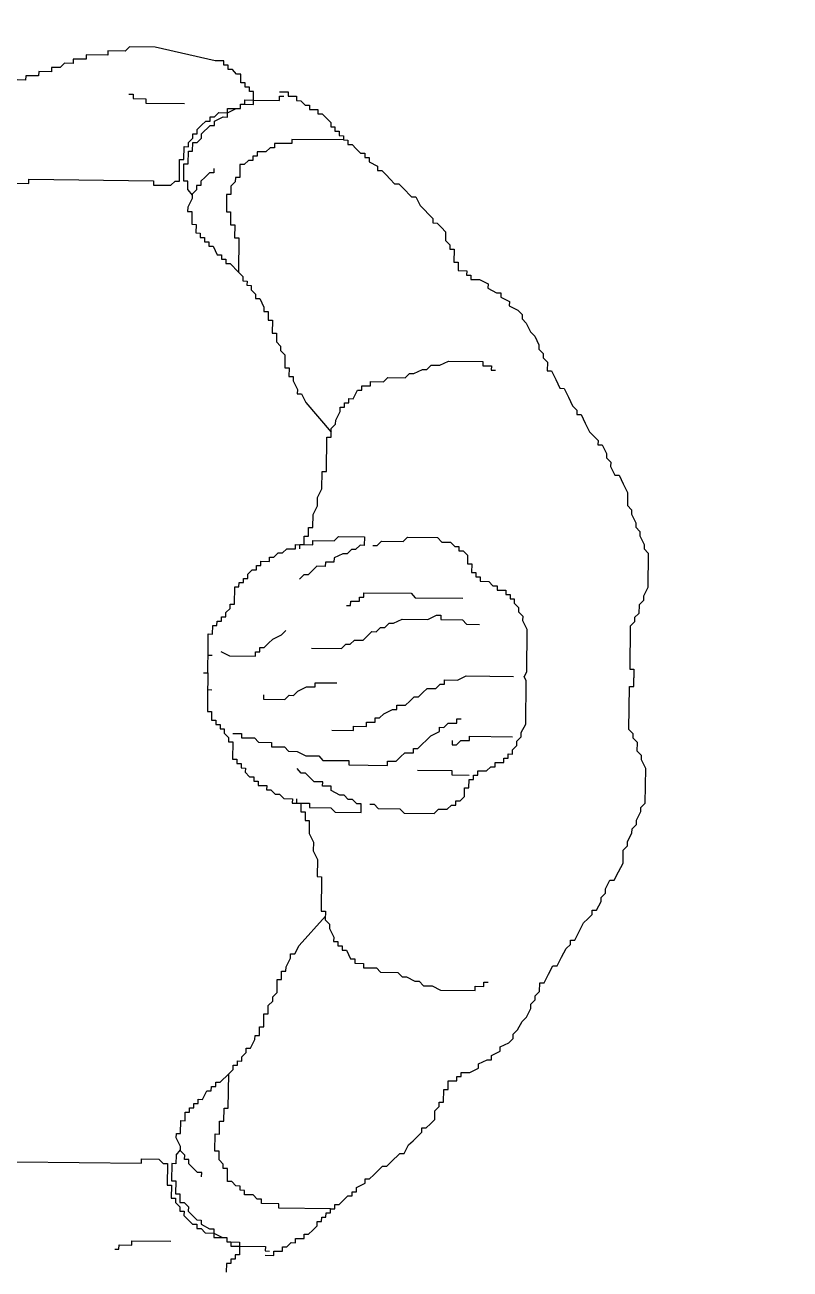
# Model space of a CAD drawing. Header units: millimetres. Extents: x 58411 to 366943, y -302717 to -95300.
# Drawn here: x 215806 to 216297, y -221972 to -221174 of the extents above; entities that cross this region are included whole.
import ezdxf

# ---------------------------------------------------------------- set-up
doc = ezdxf.new("R2010")
doc.units = ezdxf.units.MM
doc.header["$LTSCALE"] = 1000
doc.linetypes.add('HIDDEN', pattern=[0.375, 0.25, -0.125])
for name, color, linetype in [('A-Desagues y Pendientes', 240, 'Continuous'), ('A-EQ', 200, 'Continuous'), ('A-Mur-Nuevo', 5, 'Continuous')]:
    doc.layers.add(name, color=color, linetype=linetype)

# ---------------------------------------------------------------- blocks, each defined once
blk = doc.blocks.new('Operario')
at = {"color": 7}
for p, q in [((-351.65, 399.8), (-351.68, 397.03)), ((-337.83, 399.63), (-351.65, 399.8)), ((-337.8, 402.39), (-337.83, 399.63)), ((-326.74, 402.26), (-337.8, 402.39)), ((-323.95, 404.99), (-326.74, 402.26)), ((-307.37, 404.79), (-323.95, 404.99)), ((-268.78, 396.02), (-307.37, 404.79)), ((-373.86, 391.77), (-373.89, 389)), ((-368.33, 391.7), (-373.86, 391.77)), ((-365.53, 394.43), (-368.33, 391.7)), ((-360.01, 394.37), (-365.53, 394.43)), ((-359.97, 397.13), (-360.01, 394.37)), ((-351.68, 397.03), (-359.97, 397.13)), ((-263.25, 395.95), (-268.78, 396.02)), ((-263.29, 393.18), (-263.25, 395.95)), ((-260.52, 393.15), (-263.29, 393.18)), ((-260.56, 390.38), (-260.52, 393.15)), ((-390.54, 383.68), (-396.07, 383.74)), ((-390.51, 386.44), (-390.54, 383.68)), ((-382.21, 386.34), (-390.51, 386.44)), ((-382.18, 389.11), (-382.21, 386.34)), ((-373.89, 389), (-382.18, 389.11)), ((-257.79, 390.35), (-260.56, 390.38)), ((-255.06, 387.55), (-257.79, 390.35)), ((-252.3, 387.52), (-255.06, 387.55)), ((-252.37, 381.99), (-252.3, 387.52)), ((-249.6, 381.95), (-252.37, 381.99)), ((-249.64, 379.19), (-249.6, 381.95)), ((-246.87, 379.15), (-249.64, 379.19)), ((-246.91, 376.39), (-246.87, 379.15)), ((-244.14, 376.36), (-246.91, 376.39)), ((-244.21, 370.82), (-244.14, 376.36)), ((-227.56, 376.15), (-222.04, 376.09)), ((-222.04, 376.09), (-222.07, 373.32)), ((-324.32, 374.57), (-321.55, 374.54)), ((-321.55, 374.54), (-321.59, 371.77)), ((-321.59, 371.77), (-313.3, 371.67)), ((-313.3, 371.67), (-313.33, 368.9)), ((-313.33, 368.9), (-288.46, 368.6)), ((-252.57, 365.4), (-252.54, 368.16)), ((-252.57, 365.4), (-252.54, 368.16)), ((-252.54, 368.16), (-244.25, 368.06)), ((-252.54, 368.16), (-249.77, 368.13)), ((-249.77, 368.13), (-249.74, 370.89)), ((-249.74, 370.89), (-244.21, 370.82)), ((-244.25, 368.06), (-244.21, 370.82)), ((-244.21, 370.82), (-227.63, 370.62)), ((-227.63, 370.62), (-227.6, 373.39)), ((-227.6, 373.39), (-224.83, 373.35)), ((-222.07, 373.32), (-216.54, 373.25)), ((-216.54, 373.25), (-216.58, 370.49)), ((-216.58, 370.49), (-213.81, 370.45)), ((-213.81, 370.45), (-211.09, 367.65)), ((-211.09, 367.65), (-208.32, 367.62)), ((-208.32, 367.62), (-208.36, 364.85)), ((-272.02, 357.34), (-271.98, 360.1)), ((-271.98, 360.1), (-269.22, 360.07)), ((-269.25, 357.3), (-263.69, 360)), ((-269.22, 360.07), (-266.42, 362.8)), ((-266.42, 362.8), (-260.89, 362.73)), ((-263.69, 360), (-260.93, 359.97)), ((-260.93, 359.97), (-260.89, 362.73)), ((-260.89, 362.73), (-260.86, 365.5)), ((-260.89, 362.73), (-255.33, 365.43)), ((-260.86, 365.5), (-252.57, 365.4)), ((-255.33, 365.43), (-252.57, 365.4)), ((-208.36, 364.85), (-202.83, 364.79)), ((-202.83, 364.79), (-202.86, 362.02)), ((-202.86, 362.02), (-200.1, 361.99)), ((-200.1, 361.99), (-197.37, 359.19)), ((-280.41, 349.14), (-280.37, 351.91)), ((-280.37, 351.91), (-277.58, 354.64)), ((-277.64, 349.11), (-272.05, 354.57)), ((-277.58, 354.64), (-274.78, 357.37)), ((-274.78, 357.37), (-272.02, 357.34)), ((-272.05, 354.57), (-269.29, 354.54)), ((-269.29, 354.54), (-269.25, 357.3)), ((-197.37, 359.19), (-194.64, 356.39)), ((-194.64, 356.39), (-194.67, 353.62)), ((-194.67, 353.62), (-191.91, 353.59)), ((-191.91, 353.59), (-191.94, 350.83)), ((-286.04, 340.91), (-286, 343.68)), ((-286, 343.68), (-283.2, 346.41)), ((-283.31, 338.11), (-283.24, 343.64)), ((-283.24, 343.64), (-280.48, 343.61)), ((-283.2, 346.41), (-283.17, 349.18)), ((-283.17, 349.18), (-280.41, 349.14)), ((-280.48, 343.61), (-277.68, 346.34)), ((-277.68, 346.34), (-277.64, 349.11)), ((-219.65, 345.63), (-219.68, 342.87)), ((-186.48, 345.23), (-219.65, 345.63)), ((-191.94, 350.83), (-189.18, 350.79)), ((-189.18, 350.79), (-189.21, 348.03)), ((-189.21, 348.03), (-186.45, 347.99)), ((-186.45, 347.99), (-186.48, 345.23)), ((-186.48, 345.23), (-183.72, 345.19)), ((-183.72, 345.19), (-183.76, 342.43)), ((-288.9, 332.65), (-288.8, 340.95)), ((-288.8, 340.95), (-286.04, 340.91)), ((-286.17, 329.85), (-286.07, 338.15)), ((-286.07, 338.15), (-283.31, 338.11)), ((-241.85, 337.61), (-241.89, 334.84)), ((-236.33, 337.54), (-241.85, 337.61)), ((-233.53, 340.27), (-236.33, 337.54)), ((-230.77, 340.24), (-233.53, 340.27)), ((-230.73, 343), (-230.77, 340.24)), ((-219.68, 342.87), (-230.73, 343)), ((-183.76, 342.43), (-180.99, 342.39)), ((-180.99, 342.39), (-178.26, 339.6)), ((-178.26, 339.6), (-175.53, 336.8)), ((-175.53, 336.8), (-172.77, 336.76)), ((-172.77, 336.76), (-172.8, 334)), ((-291.83, 318.86), (-291.66, 332.68)), ((-291.66, 332.68), (-288.9, 332.65)), ((-289.07, 318.82), (-288.93, 329.89)), ((-288.93, 329.89), (-286.17, 329.85)), ((-253.01, 329.45), (-253.11, 321.15)), ((-250.25, 329.41), (-253.01, 329.45)), ((-247.45, 332.14), (-250.25, 329.41)), ((-244.69, 332.11), (-247.45, 332.14)), ((-244.65, 334.88), (-244.69, 332.11)), ((-241.89, 334.84), (-244.65, 334.88)), ((-172.8, 334), (-170.04, 333.96)), ((-170.04, 333.96), (-170.07, 331.2)), ((-170.07, 331.2), (-164.58, 328.37)), ((-164.58, 328.37), (-164.61, 325.6)), ((-388.59, 317.28), (-388.55, 320.04)), ((-388.55, 320.04), (-308.41, 319.06)), ((-275.22, 321.42), (-278.02, 318.69)), ((-272.42, 324.15), (-275.22, 321.42)), ((-269.66, 324.12), (-272.42, 324.15)), ((-269.62, 326.88), (-269.66, 324.12)), ((-255.87, 321.18), (-255.91, 318.42)), ((-253.11, 321.15), (-255.87, 321.18)), ((-164.61, 325.6), (-161.85, 325.57)), ((-161.85, 325.57), (-159.12, 322.77)), ((-159.12, 322.77), (-156.39, 319.97)), ((-156.39, 319.97), (-153.66, 317.17)), ((-410.69, 317.55), (-388.59, 317.28)), ((-308.41, 319.06), (-308.45, 316.3)), ((-308.45, 316.3), (-297.39, 316.16)), ((-297.39, 316.16), (-294.6, 318.89)), ((-294.6, 318.89), (-291.83, 318.86)), ((-286.31, 318.79), (-289.07, 318.82)), ((-286.37, 313.26), (-286.31, 318.79)), ((-286.37, 313.26), (-283.65, 309.74)), ((-280.85, 313.19), (-283.64, 310.46)), ((-280.81, 315.96), (-280.85, 313.19)), ((-278.05, 315.92), (-280.81, 315.96)), ((-278.02, 318.69), (-278.05, 315.92)), ((-258.71, 315.69), (-258.77, 310.16)), ((-255.91, 318.42), (-258.71, 315.69)), ((-153.66, 317.17), (-150.9, 317.14)), ((-150.9, 317.14), (-148.17, 314.34)), ((-148.17, 314.34), (-142.71, 308.74)), ((-283.68, 307.7), (-286.51, 302.2)), ((-283.64, 310.46), (-283.68, 307.7)), ((-261.54, 310.19), (-261.67, 299.13)), ((-258.77, 310.16), (-261.54, 310.19)), ((-142.71, 308.74), (-139.95, 308.7)), ((-139.95, 308.7), (-137.25, 303.14)), ((-286.51, 302.2), (-286.54, 299.43)), ((-286.54, 299.43), (-283.78, 299.4)), ((-283.78, 299.4), (-283.88, 291.1)), ((-261.67, 299.13), (-258.91, 299.1)), ((-258.91, 299.1), (-259.01, 290.8)), ((-137.25, 303.14), (-134.52, 300.34)), ((-134.52, 300.34), (-131.79, 297.54)), ((-131.79, 297.54), (-129.06, 294.74)), ((-283.88, 291.1), (-281.12, 291.07)), ((-281.12, 291.07), (-281.19, 285.54)), ((-259.01, 290.8), (-256.25, 290.77)), ((-256.25, 290.77), (-256.35, 282.47)), ((-129.06, 294.74), (-129.09, 291.98)), ((-129.09, 291.98), (-126.33, 291.94)), ((-126.33, 291.94), (-123.6, 289.14)), ((-123.6, 289.14), (-120.87, 286.35)), ((-281.19, 285.54), (-278.42, 285.51)), ((-278.42, 285.51), (-278.46, 282.74)), ((-278.46, 282.74), (-275.69, 282.71)), ((-275.69, 282.71), (-275.73, 279.94)), ((-275.73, 279.94), (-272.96, 279.91)), ((-272.96, 279.91), (-273, 277.14)), ((-256.35, 282.47), (-253.58, 282.44)), ((-253.58, 282.44), (-253.85, 260.31)), ((-120.87, 286.35), (-120.94, 280.82)), ((-120.94, 280.82), (-118.21, 278.02)), ((-273, 277.14), (-270.23, 277.11)), ((-270.23, 277.11), (-267.54, 271.54)), ((-267.54, 271.54), (-264.77, 271.51)), ((-264.77, 271.51), (-264.81, 268.75)), ((-118.21, 278.02), (-118.24, 275.25)), ((-118.24, 275.25), (-115.48, 275.22)), ((-115.48, 275.22), (-115.58, 266.92)), ((-264.81, 268.75), (-262.04, 268.71)), ((-262.04, 268.71), (-262.08, 265.95)), ((-262.08, 265.95), (-259.31, 265.91)), ((-259.31, 265.91), (-253.85, 260.31)), ((-115.58, 266.92), (-112.82, 266.89)), ((-112.82, 266.89), (-112.89, 261.36)), ((-253.85, 260.31), (-251.13, 257.52)), ((-251.13, 257.52), (-251.16, 254.75)), ((-251.13, 257.52), (-251.16, 254.75)), ((-112.89, 261.36), (-107.36, 261.29)), ((-107.36, 261.29), (-107.39, 258.52)), ((-107.39, 258.52), (-104.63, 258.49)), ((-104.63, 258.49), (-104.66, 255.72)), ((-104.66, 255.72), (-99.14, 255.66)), ((-99.14, 255.66), (-93.64, 252.82)), ((-251.16, 254.75), (-248.4, 254.72)), ((-248.4, 254.72), (-248.43, 251.95)), ((-248.43, 251.95), (-245.67, 251.92)), ((-245.67, 251.92), (-245.7, 249.15)), ((-245.7, 249.15), (-242.97, 246.35)), ((-93.64, 252.82), (-93.68, 250.06)), ((-93.68, 250.06), (-88.18, 247.23)), ((-242.97, 246.35), (-243, 243.59)), ((-243, 243.59), (-240.24, 243.55)), ((-240.24, 243.55), (-237.54, 237.99)), ((-88.18, 247.23), (-85.42, 247.19)), ((-85.42, 247.19), (-85.45, 244.43)), ((-85.45, 244.43), (-79.96, 241.59)), ((-79.96, 241.59), (-80, 238.83)), ((-237.54, 237.99), (-237.58, 235.22)), ((-237.58, 235.22), (-234.82, 235.19)), ((-234.82, 235.19), (-234.88, 229.66)), ((-80, 238.83), (-74.5, 236)), ((-74.5, 236), (-71.77, 233.2)), ((-71.77, 233.2), (-71.81, 230.43)), ((-234.88, 229.66), (-232.12, 229.63)), ((-232.12, 229.63), (-232.22, 221.33)), ((-71.81, 230.43), (-69.08, 227.63)), ((-69.08, 227.63), (-66.38, 222.07)), ((-232.22, 221.33), (-229.46, 221.3)), ((-229.46, 221.3), (-229.53, 215.77)), ((-229.53, 215.77), (-226.8, 212.97)), ((-66.38, 222.07), (-63.65, 219.27)), ((-63.65, 219.27), (-60.96, 213.7)), ((-226.8, 212.97), (-226.83, 210.2)), ((-226.83, 210.2), (-224.1, 207.4)), ((-60.96, 213.7), (-60.99, 210.94)), ((-60.99, 210.94), (-58.26, 208.14)), ((-58.26, 208.14), (-58.29, 205.38)), ((-224.1, 207.4), (-224.2, 199.11)), ((-133.01, 197.99), (-130.21, 200.72)), ((-130.21, 200.72), (-124.68, 200.66)), ((-124.68, 200.66), (-119.12, 203.35)), ((-119.12, 203.35), (-97.02, 203.08)), ((-97.02, 203.08), (-97.05, 200.32)), ((-97.05, 200.32), (-91.52, 200.25)), ((-91.52, 200.25), (-91.56, 197.48)), ((-58.29, 205.38), (-55.56, 202.58)), ((-55.56, 202.58), (-55.63, 197.05)), ((-224.2, 199.11), (-221.44, 199.07)), ((-221.44, 199.07), (-221.51, 193.54)), ((-221.51, 193.54), (-218.74, 193.51)), ((-218.74, 193.51), (-218.78, 190.74)), ((-160.74, 190.03), (-157.95, 192.76)), ((-157.95, 192.76), (-146.89, 192.63)), ((-146.89, 192.63), (-144.1, 195.36)), ((-144.1, 195.36), (-141.33, 195.33)), ((-141.33, 195.33), (-135.77, 198.03)), ((-135.77, 198.03), (-133.01, 197.99)), ((-91.56, 197.48), (-88.79, 197.45)), ((-55.63, 197.05), (-52.87, 197.01)), ((-52.87, 197.01), (-50.17, 191.45)), ((-218.78, 190.74), (-216.08, 185.18)), ((-216.08, 185.18), (-216.11, 182.41)), ((-180.22, 179.21), (-177.39, 184.71)), ((-177.39, 184.71), (-174.63, 184.67)), ((-174.63, 184.67), (-174.59, 187.44)), ((-174.59, 187.44), (-169.07, 187.37)), ((-169.07, 187.37), (-169.03, 190.13)), ((-169.03, 190.13), (-160.74, 190.03)), ((-50.17, 191.45), (-47.48, 185.88)), ((-47.48, 185.88), (-44.71, 185.85)), ((-44.71, 185.85), (-42.02, 180.28)), ((-216.11, 182.41), (-213.35, 182.38)), ((-213.35, 182.38), (-210.65, 176.81)), ((-210.65, 176.81), (-194.31, 157.65)), ((-185.82, 173.75), (-185.78, 176.51)), ((-185.78, 176.51), (-183.02, 176.48)), ((-183.02, 176.48), (-182.99, 179.24)), ((-182.99, 179.24), (-180.22, 179.21)), ((-42.02, 180.28), (-39.32, 174.72)), ((-191.45, 165.52), (-188.61, 171.01)), ((-188.61, 171.01), (-188.58, 173.78)), ((-188.58, 173.78), (-185.82, 173.75)), ((-39.32, 174.72), (-36.59, 171.92)), ((-36.59, 171.92), (-36.63, 169.16)), ((-36.63, 169.16), (-33.86, 169.12)), ((-33.86, 169.12), (-31.17, 163.56)), ((-194.34, 154.49), (-194.28, 160.02)), ((-194.28, 160.02), (-191.48, 162.75)), ((-191.48, 162.75), (-191.45, 165.52)), ((-31.17, 163.56), (-28.47, 157.99)), ((-197.38, 132.4), (-197.11, 154.52)), ((-197.11, 154.52), (-194.34, 154.49)), ((-28.47, 157.99), (-25.74, 155.19)), ((-25.74, 155.19), (-23.01, 152.4)), ((-23.01, 152.4), (-23.05, 149.63)), ((-23.05, 149.63), (-20.28, 149.6)), ((-20.28, 149.6), (-17.59, 144.03)), ((-17.59, 144.03), (-17.62, 141.27)), ((-17.62, 141.27), (-14.89, 138.47)), ((-14.89, 138.47), (-14.92, 135.7)), ((-200.28, 121.37), (-200.14, 132.44)), ((-200.14, 132.44), (-197.38, 132.4)), ((-14.92, 135.7), (-12.23, 130.14)), ((-12.23, 130.14), (-9.46, 130.1)), ((-9.46, 130.1), (-6.77, 124.54)), ((-203.11, 115.88), (-200.28, 121.37)), ((-6.77, 124.54), (-4.07, 118.98)), ((-203.18, 110.35), (-203.11, 115.88)), ((-4.07, 118.98), (-4.17, 110.68)), ((-206.11, 96.55), (-206.01, 104.85)), ((-206.01, 104.85), (-203.18, 110.35)), ((-4.17, 110.68), (-1.44, 107.88)), ((-1.44, 107.88), (-1.48, 105.11)), ((-1.48, 105.11), (1.22, 99.55)), ((-208.94, 91.06), (-208.87, 96.59)), ((-208.87, 96.59), (-206.11, 96.55)), ((1.22, 99.55), (1.18, 96.79)), ((1.18, 96.79), (3.91, 93.99)), ((-211.77, 85.56), (-211.7, 91.09)), ((-211.7, 91.09), (-208.94, 91.06)), ((-206.24, 85.49), (-206.21, 88.26)), ((-206.21, 88.26), (-192.39, 88.09)), ((-192.39, 88.09), (-189.59, 90.82)), ((-189.59, 90.82), (-173.01, 90.62)), ((-173.01, 90.62), (-173.08, 85.09)), ((-148.18, 87.55), (-145.38, 90.28)), ((-145.38, 90.28), (-126.04, 90.04)), ((-126.04, 90.04), (-123.31, 87.24)), ((3.91, 93.99), (3.88, 91.22)), ((3.88, 91.22), (6.57, 85.66)), ((-231.22, 77.5), (-228.42, 80.23)), ((-228.42, 80.23), (-225.65, 80.2)), ((-225.65, 80.2), (-222.86, 82.93)), ((-222.86, 82.93), (-217.33, 82.86)), ((-217.33, 82.86), (-217.3, 85.63)), ((-217.3, 85.63), (-206.24, 85.49)), ((-214.57, 82.83), (-214.53, 85.59)), ((-214.53, 85.59), (-211.77, 85.56)), ((-181.41, 82.42), (-184.2, 79.69)), ((-178.64, 82.39), (-181.41, 82.42)), ((-175.85, 85.12), (-178.64, 82.39)), ((-173.08, 85.09), (-175.85, 85.12)), ((-167.56, 85.02), (-164.79, 84.99)), ((-164.79, 84.99), (-161.99, 87.72)), ((-161.99, 87.72), (-148.18, 87.55)), ((-123.31, 87.24), (-117.78, 87.18)), ((-117.78, 87.18), (-115.05, 84.38)), ((-115.05, 84.38), (-112.29, 84.34)), ((-112.29, 84.34), (-112.32, 81.58)), ((-112.32, 81.58), (-109.56, 81.54)), ((-109.56, 81.54), (-106.83, 78.75)), ((6.57, 85.66), (6.54, 82.89)), ((6.54, 82.89), (9.27, 80.09)), ((9.27, 80.09), (9, 57.97)), ((-242.37, 69.34), (-242.34, 72.11)), ((-242.34, 72.11), (-239.57, 72.07)), ((-239.57, 72.07), (-239.54, 74.84)), ((-239.54, 74.84), (-234.01, 74.77)), ((-234.01, 74.77), (-233.98, 77.53)), ((-233.98, 77.53), (-231.22, 77.5)), ((-198.09, 74.33), (-198.12, 71.56)), ((-192.56, 74.26), (-198.09, 74.33)), ((-192.53, 77.03), (-192.56, 74.26)), ((-186.97, 79.73), (-192.53, 77.03)), ((-184.2, 79.69), (-186.97, 79.73)), ((-106.83, 78.75), (-106.89, 73.22)), ((-106.89, 73.22), (-104.13, 73.18)), ((-104.13, 73.18), (-104.2, 67.65)), ((-250.76, 61.15), (-250.73, 63.91)), ((-250.73, 63.91), (-247.96, 63.88)), ((-247.96, 63.88), (-247.93, 66.64)), ((-247.93, 66.64), (-245.13, 69.37)), ((-245.13, 69.37), (-242.37, 69.34)), ((-212.01, 66.2), (-214.8, 63.47)), ((-209.24, 66.17), (-212.01, 66.2)), ((-206.45, 68.9), (-209.24, 66.17)), ((-203.65, 71.63), (-206.45, 68.9)), ((-198.12, 71.56), (-203.65, 71.63)), ((-104.2, 67.65), (-101.44, 67.62)), ((-101.44, 67.62), (-101.47, 64.85)), ((-101.47, 64.85), (-98.71, 64.82)), ((-98.71, 64.82), (-98.74, 62.05)), ((-256.46, 47.39), (-256.32, 58.45)), ((-256.32, 58.45), (-253.56, 58.41)), ((-253.56, 58.41), (-253.53, 61.18)), ((-253.53, 61.18), (-250.76, 61.15)), ((-98.74, 62.05), (-93.21, 61.99)), ((-93.21, 61.99), (-90.48, 59.19)), ((-90.48, 59.19), (-87.72, 59.15)), ((-87.72, 59.15), (-87.75, 56.39)), ((-87.75, 56.39), (-82.23, 56.32)), ((-82.23, 56.32), (-82.26, 53.55)), ((9, 57.97), (6.17, 52.47)), ((-181.85, 46.47), (-181.81, 49.24)), ((-181.81, 49.24), (-176.28, 49.17)), ((-176.28, 49.17), (-176.25, 51.94)), ((-176.25, 51.94), (-173.49, 51.9)), ((-173.49, 51.9), (-173.45, 54.67)), ((-173.45, 54.67), (-143.06, 54.3)), ((-143.06, 54.3), (-140.33, 51.5)), ((-140.33, 51.5), (-109.93, 51.13)), ((-82.26, 53.55), (-79.5, 53.52)), ((-79.5, 53.52), (-79.53, 50.76)), ((-79.53, 50.76), (-76.77, 50.72)), ((-76.77, 50.72), (-76.8, 47.96)), ((-76.8, 47.96), (-74.07, 45.16)), ((6.14, 49.71), (3.34, 46.98)), ((6.17, 52.47), (6.14, 49.71)), ((-262.09, 39.16), (-262.05, 41.92)), ((-262.05, 41.92), (-259.26, 44.66)), ((-259.26, 44.66), (-259.22, 47.42)), ((-259.22, 47.42), (-256.46, 47.39)), ((-184.61, 46.51), (-181.85, 46.47)), ((-132.21, 37.57), (-126.64, 40.27)), ((-126.64, 40.27), (-123.88, 40.23)), ((-123.88, 40.23), (-123.91, 37.47)), ((-74.07, 45.16), (-74.11, 42.39)), ((-74.11, 42.39), (-71.38, 39.59)), ((3.27, 41.45), (0.47, 38.71)), ((3.34, 46.98), (3.27, 41.45)), ((-270.51, 28.2), (-270.44, 33.73)), ((-270.44, 33.73), (-267.68, 33.7)), ((-267.68, 33.7), (-267.65, 36.46)), ((-267.65, 36.46), (-264.88, 36.43)), ((-264.88, 36.43), (-264.85, 39.19)), ((-264.85, 39.19), (-262.09, 39.16)), ((-165.47, 29.68), (-162.67, 32.41)), ((-162.67, 32.41), (-159.91, 32.38)), ((-159.91, 32.38), (-157.11, 35.11)), ((-157.11, 35.11), (-154.35, 35.08)), ((-154.35, 35.08), (-148.79, 37.77)), ((-148.79, 37.77), (-132.21, 37.57)), ((-123.91, 37.47), (-110.1, 37.3)), ((-110.1, 37.3), (-107.37, 34.5)), ((-107.37, 34.5), (-99.08, 34.4)), ((-71.38, 39.59), (-71.41, 36.83)), ((-71.41, 36.83), (-68.71, 31.26)), ((-2.36, 33.22), (-2.7, 5.56)), ((0.44, 35.95), (-2.36, 33.22)), ((0.47, 38.71), (0.44, 35.95)), ((-273.44, 14.41), (-273.28, 28.23)), ((-273.28, 28.23), (-270.51, 28.2)), ((-234.65, 22.23), (-231.86, 24.96)), ((-231.86, 24.96), (-226.3, 27.66)), ((-226.3, 27.66), (-223.5, 30.39)), ((-182.15, 21.59), (-179.35, 24.32)), ((-179.35, 24.32), (-173.83, 24.25)), ((-173.83, 24.25), (-168.23, 29.71)), ((-168.23, 29.71), (-165.47, 29.68)), ((-68.71, 31.26), (-69.05, 3.61)), ((-273.58, 3.34), (-273.38, 19.94)), ((-265.12, 17.07), (-259.63, 14.24)), ((-243.05, 14.03), (-243.01, 16.8)), ((-243.01, 16.8), (-240.25, 16.77)), ((-240.25, 16.77), (-240.22, 19.53)), ((-240.22, 19.53), (-237.45, 19.5)), ((-237.45, 19.5), (-234.65, 22.23)), ((-207.05, 19.13), (-187.71, 18.89)), ((-187.71, 18.89), (-184.91, 21.62)), ((-184.91, 21.62), (-182.15, 21.59)), ((-270.68, 14.37), (-273.44, 14.41)), ((-259.63, 14.24), (-243.05, 14.03)), ((-276.34, 3.38), (-273.58, 3.34)), ((-276.34, 3.38), (-273.58, 3.34)), ((-273.58, 3.34), (-273.78, -13.25)), ((-113.33, -1.38), (-107.77, 1.32)), ((-107.77, 1.32), (-77.38, 0.95)), ((-69.05, 3.61), (-70.47, 0.86)), ((-69.12, -1.92), (-70.47, 0.86)), ((-2.7, 5.56), (0.07, 5.53)), ((-0.07, -5.53), (0, 0)), ((0.07, 5.53), (0, 0)), ((-273.71, -7.72), (-273.88, -21.54)), ((-270.95, -7.75), (-273.71, -7.72)), ((-215.68, -8.43), (-210.12, -5.73)), ((-210.12, -5.73), (-204.6, -5.8)), ((-204.6, -5.8), (-204.56, -3.03)), ((-204.56, -3.03), (-190.74, -3.2)), ((-135.54, -9.41), (-132.75, -6.67)), ((-132.75, -6.67), (-127.22, -6.74)), ((-127.22, -6.74), (-124.42, -4.01)), ((-124.42, -4.01), (-121.66, -4.04)), ((-121.66, -4.04), (-121.62, -1.28)), ((-121.62, -1.28), (-113.33, -1.38)), ((-69.46, -29.57), (-69.12, -1.92)), ((-3.17, -33.15), (-2.83, -5.5)), ((-2.83, -5.5), (-0.07, -5.53)), ((-237.82, -10.92), (-237.86, -13.69)), ((-237.86, -13.69), (-224.04, -13.86)), ((-224.04, -13.86), (-221.24, -11.12)), ((-221.24, -11.12), (-218.48, -11.16)), ((-218.48, -11.16), (-215.68, -8.43)), ((-146.7, -17.57), (-143.9, -14.84)), ((-143.9, -14.84), (-141.1, -12.1)), ((-141.1, -12.1), (-138.34, -12.14)), ((-138.34, -12.14), (-135.54, -9.41)), ((-273.88, -21.54), (-271.12, -21.58)), ((-271.12, -21.58), (-271.19, -27.11)), ((-163.38, -25.66), (-160.58, -22.93)), ((-160.58, -22.93), (-155.02, -20.23)), ((-155.02, -20.23), (-152.26, -20.26)), ((-152.26, -20.26), (-152.23, -17.5)), ((-152.23, -17.5), (-146.7, -17.57)), ((-271.19, -27.11), (-268.42, -27.14)), ((-268.42, -27.14), (-268.46, -29.91)), ((-268.46, -29.91), (-265.69, -29.94)), ((-265.69, -29.94), (-265.73, -32.71)), ((-180.06, -33.75), (-180.03, -30.99)), ((-180.03, -30.99), (-171.74, -31.09)), ((-171.74, -31.09), (-171.7, -28.32)), ((-171.7, -28.32), (-166.18, -28.39)), ((-166.18, -28.39), (-166.14, -25.63)), ((-166.14, -25.63), (-163.38, -25.66)), ((-124.79, -34.43), (-124.76, -31.66)), ((-124.76, -31.66), (-122, -31.7)), ((-122, -31.7), (-119.2, -28.97)), ((-119.2, -28.97), (-113.67, -29.03)), ((-113.67, -29.03), (-113.64, -26.27)), ((-113.64, -26.27), (-110.88, -26.3)), ((-72.29, -35.07), (-69.46, -29.57)), ((-265.73, -32.71), (-262.97, -32.74)), ((-262.97, -32.74), (-263, -35.5)), ((-263, -35.5), (-260.27, -38.3)), ((-260.27, -38.3), (-260.3, -41.07)), ((-257.47, -35.57), (-251.95, -35.64)), ((-251.95, -35.64), (-251.98, -38.41)), ((-251.98, -38.41), (-243.69, -38.51)), ((-243.69, -38.51), (-240.96, -41.31)), ((-193.88, -33.58), (-180.06, -33.75)), ((-135.95, -42.59), (-133.15, -39.86)), ((-133.15, -39.86), (-130.35, -37.13)), ((-130.35, -37.13), (-124.79, -34.43)), ((-105.52, -40.2), (-105.48, -37.43)), ((-105.48, -37.43), (-77.85, -37.77)), ((-75.12, -40.57), (-72.32, -37.84)), ((-72.32, -37.84), (-72.29, -35.07)), ((-0.44, -35.95), (-3.17, -33.15)), ((-0.47, -38.71), (-0.44, -35.95)), ((2.26, -41.51), (-0.47, -38.71)), ((-260.3, -41.07), (-257.54, -41.1)), ((-257.54, -41.1), (-257.68, -52.16)), ((-240.96, -41.31), (-232.67, -41.41)), ((-232.67, -41.41), (-232.7, -44.17)), ((-232.7, -44.17), (-224.41, -44.27)), ((-224.41, -44.27), (-221.68, -47.07)), ((-221.68, -47.07), (-216.16, -47.14)), ((-216.16, -47.14), (-210.66, -49.97)), ((-141.54, -48.05), (-141.51, -45.29)), ((-141.51, -45.29), (-138.75, -45.32)), ((-138.75, -45.32), (-135.95, -42.59)), ((-116.57, -40.06), (-116.6, -42.83)), ((-116.6, -42.83), (-113.84, -42.86)), ((-113.84, -42.86), (-111.04, -40.13)), ((-111.04, -40.13), (-105.52, -40.2)), ((-77.98, -48.83), (-77.95, -46.06)), ((-77.95, -46.06), (-75.15, -43.33)), ((-75.15, -43.33), (-75.12, -40.57)), ((2.19, -47.04), (2.26, -41.51)), ((4.92, -49.84), (2.19, -47.04)), ((-257.68, -52.16), (-254.91, -52.2)), ((-254.91, -52.2), (-254.95, -54.96)), ((-254.95, -54.96), (-252.18, -55)), ((-252.18, -55), (-252.22, -57.76)), ((-210.66, -49.97), (-202.37, -50.07)), ((-202.37, -50.07), (-199.64, -52.87)), ((-199.64, -52.87), (-183.06, -53.08)), ((-183.06, -53.08), (-183.1, -55.84)), ((-183.1, -55.84), (-158.23, -56.15)), ((-158.23, -56.15), (-158.19, -53.38)), ((-158.19, -53.38), (-152.66, -53.45)), ((-152.66, -53.45), (-149.87, -50.72)), ((-149.87, -50.72), (-147.07, -47.98)), ((-147.07, -47.98), (-141.54, -48.05)), ((-89.14, -56.99), (-89.11, -54.22)), ((-89.11, -54.22), (-83.58, -54.29)), ((-83.58, -54.29), (-83.55, -51.53)), ((-83.55, -51.53), (-80.78, -51.56)), ((-80.78, -51.56), (-80.75, -48.8)), ((-80.75, -48.8), (-77.98, -48.83)), ((4.88, -52.61), (4.92, -49.84)), ((7.58, -58.17), (4.88, -52.61)), ((-252.22, -57.76), (-249.45, -57.8)), ((-249.45, -57.8), (-249.49, -60.56)), ((-249.49, -60.56), (-246.76, -63.36)), ((-246.76, -63.36), (-243.99, -63.39)), ((-243.99, -63.39), (-244.03, -66.16)), ((-213.56, -61), (-216.29, -58.2)), ((-210.8, -61.03), (-213.56, -61)), ((-208.07, -63.83), (-210.8, -61.03)), ((-205.34, -66.63), (-208.07, -63.83)), ((-138.92, -59.15), (-116.81, -59.42)), ((-116.81, -59.42), (-116.84, -62.18)), ((-116.84, -62.18), (-105.79, -62.32)), ((-103.06, -65.12), (-103.02, -62.35)), ((-103.02, -62.35), (-100.26, -62.39)), ((-100.26, -62.39), (-100.23, -59.62)), ((-100.23, -59.62), (-94.7, -59.69)), ((-94.7, -59.69), (-91.9, -56.96)), ((-91.9, -56.96), (-89.14, -56.99)), ((7.31, -80.29), (7.58, -58.17)), ((-244.03, -66.16), (-241.26, -66.19)), ((-241.26, -66.19), (-241.3, -68.96)), ((-241.3, -68.96), (-235.77, -69.03)), ((-235.77, -69.03), (-235.8, -71.79)), ((-235.8, -71.79), (-233.04, -71.83)), ((-233.04, -71.83), (-230.31, -74.62)), ((-199.81, -66.7), (-205.34, -66.63)), ((-199.85, -69.47), (-199.81, -66.7)), ((-194.32, -69.53), (-199.85, -69.47)), ((-194.35, -72.3), (-194.32, -69.53)), ((-108.72, -76.11), (-108.65, -70.58)), ((-108.65, -70.58), (-105.89, -70.61)), ((-105.89, -70.61), (-105.82, -65.08)), ((-105.82, -65.08), (-103.06, -65.12)), ((-230.31, -74.62), (-227.55, -74.66)), ((-227.55, -74.66), (-224.82, -77.46)), ((-224.82, -77.46), (-219.29, -77.52)), ((-219.29, -77.52), (-219.33, -80.29)), ((-216.53, -77.56), (-216.56, -80.32)), ((-188.86, -75.13), (-194.35, -72.3)), ((-186.1, -75.16), (-188.86, -75.13)), ((-183.37, -77.96), (-186.1, -75.16)), ((-180.6, -78), (-183.37, -77.96)), ((-177.87, -80.8), (-180.6, -78)), ((-114.31, -81.57), (-114.28, -78.81)), ((-114.28, -78.81), (-111.52, -78.84)), ((-111.52, -78.84), (-108.72, -76.11)), ((-219.33, -80.29), (-208.27, -80.43)), ((-216.56, -80.32), (-213.8, -80.36)), ((-213.8, -80.36), (-213.87, -85.89)), ((-213.87, -85.89), (-211.1, -85.92)), ((-211.1, -85.92), (-211.17, -91.45)), ((-208.27, -80.43), (-208.31, -83.19)), ((-208.31, -83.19), (-194.49, -83.36)), ((-194.49, -83.36), (-191.76, -86.16)), ((-191.76, -86.16), (-175.18, -86.36)), ((-175.11, -80.83), (-177.87, -80.8)), ((-175.18, -86.36), (-175.11, -80.83)), ((-169.58, -80.9), (-166.82, -80.93)), ((-166.82, -80.93), (-164.09, -83.73)), ((-164.09, -83.73), (-150.27, -83.9)), ((-150.27, -83.9), (-147.54, -86.7)), ((-147.54, -86.7), (-128.2, -86.94)), ((-128.2, -86.94), (-125.4, -84.2)), ((-125.4, -84.2), (-119.88, -84.27)), ((-119.88, -84.27), (-117.08, -81.54)), ((-117.08, -81.54), (-114.31, -81.57)), ((1.65, -91.29), (4.48, -85.79)), ((4.48, -85.79), (4.51, -83.03)), ((4.51, -83.03), (7.31, -80.29)), ((-211.17, -91.45), (-208.41, -91.49)), ((-208.41, -91.49), (-208.51, -99.78)), ((-1.18, -96.79), (1.61, -94.05)), ((1.61, -94.05), (1.65, -91.29)), ((-208.51, -99.78), (-205.81, -105.35)), ((-4.05, -105.05), (-1.22, -99.55)), ((-1.22, -99.55), (-1.18, -96.79)), ((-205.81, -105.35), (-205.88, -110.88)), ((-205.88, -110.88), (-203.18, -116.44)), ((-6.98, -118.84), (-6.88, -110.54)), ((-6.88, -110.54), (-4.08, -107.81)), ((-4.08, -107.81), (-4.05, -105.05)), ((-203.18, -116.44), (-203.32, -127.5)), ((-9.81, -124.34), (-6.98, -118.84)), ((-203.32, -127.5), (-200.56, -127.54)), ((-200.56, -127.54), (-200.83, -149.66)), ((-12.64, -129.83), (-9.81, -124.34)), ((-18.27, -138.06), (-18.24, -135.3)), ((-18.24, -135.3), (-15.41, -129.8)), ((-15.41, -129.8), (-12.64, -129.83)), ((-23.93, -149.06), (-21.1, -143.56)), ((-21.1, -143.56), (-21.07, -140.79)), ((-21.07, -140.79), (-18.27, -138.06)), ((-200.83, -149.66), (-198.06, -149.69)), ((-198.06, -149.69), (-198.13, -155.22)), ((-26.73, -151.79), (-26.7, -149.02)), ((-26.7, -149.02), (-23.93, -149.06)), ((-214.91, -171.61), (-198.1, -152.85)), ((-198.13, -155.22), (-195.4, -158.02)), ((-195.4, -158.02), (-195.43, -160.79)), ((-35.16, -162.75), (-32.32, -157.25)), ((-32.32, -157.25), (-29.53, -154.52)), ((-29.53, -154.52), (-26.73, -151.79)), ((-195.43, -160.79), (-192.74, -166.35)), ((-192.74, -166.35), (-192.77, -169.12)), ((-37.99, -168.24), (-35.16, -162.75)), ((-217.74, -177.11), (-214.91, -171.61)), ((-192.77, -169.12), (-190.01, -169.15)), ((-190.01, -169.15), (-190.04, -171.92)), ((-190.04, -171.92), (-187.28, -171.95)), ((-187.28, -171.95), (-187.31, -174.72)), ((-187.31, -174.72), (-184.55, -174.75)), ((-184.55, -174.75), (-181.85, -180.31)), ((-46.41, -179.2), (-43.58, -173.71)), ((-43.58, -173.71), (-40.78, -170.98)), ((-40.78, -170.98), (-40.75, -168.21)), ((-40.75, -168.21), (-37.99, -168.24)), ((-223.37, -185.34), (-220.54, -179.84)), ((-220.54, -179.84), (-220.51, -177.08)), ((-220.51, -177.08), (-217.74, -177.11)), ((-181.85, -180.31), (-179.09, -180.35)), ((-179.09, -180.35), (-179.12, -183.11)), ((-179.12, -183.11), (-173.6, -183.18)), ((-173.6, -183.18), (-173.63, -185.95)), ((-49.24, -184.7), (-46.41, -179.2)), ((-226.24, -193.6), (-226.17, -188.07)), ((-226.17, -188.07), (-223.41, -188.1)), ((-223.41, -188.1), (-223.37, -185.34)), ((-173.63, -185.95), (-165.34, -186.05)), ((-165.34, -186.05), (-162.61, -188.85)), ((-162.61, -188.85), (-151.56, -188.98)), ((-151.56, -188.98), (-148.83, -191.78)), ((-57.67, -195.66), (-54.84, -190.16)), ((-54.84, -190.16), (-52.01, -184.67)), ((-52.01, -184.67), (-49.24, -184.7)), ((-229.1, -201.86), (-229, -193.57)), ((-229, -193.57), (-226.24, -193.6)), ((-148.83, -191.78), (-146.06, -191.81)), ((-146.06, -191.81), (-140.57, -194.65)), ((-140.57, -194.65), (-137.81, -194.68)), ((-137.81, -194.68), (-135.08, -197.48)), ((-135.08, -197.48), (-129.55, -197.55)), ((-129.55, -197.55), (-124.06, -200.38)), ((-101.95, -200.65), (-101.92, -197.89)), ((-101.92, -197.89), (-96.39, -197.95)), ((-96.39, -197.95), (-96.36, -195.19)), ((-96.36, -195.19), (-93.59, -195.22)), ((-60.5, -201.16), (-60.43, -195.63)), ((-60.43, -195.63), (-57.67, -195.66)), ((-234.73, -210.09), (-231.93, -207.36)), ((-231.93, -207.36), (-231.9, -204.59)), ((-231.9, -204.59), (-229.1, -201.86)), ((-124.06, -200.38), (-101.95, -200.65)), ((-66.13, -209.39), (-63.33, -206.65)), ((-63.33, -206.65), (-63.3, -203.89)), ((-63.3, -203.89), (-60.5, -201.16)), ((-234.8, -215.62), (-234.73, -210.09)), ((-68.99, -217.65), (-66.16, -212.15)), ((-66.16, -212.15), (-66.13, -209.39)), ((-237.66, -223.88), (-237.56, -215.59)), ((-237.56, -215.59), (-234.8, -215.62)), ((-74.62, -225.88), (-71.79, -220.38)), ((-71.79, -220.38), (-68.99, -217.65)), ((-243.29, -232.11), (-243.26, -229.35)), ((-243.26, -229.35), (-240.49, -229.38)), ((-240.49, -229.38), (-240.43, -223.85)), ((-240.43, -223.85), (-237.66, -223.88)), ((-80.25, -234.1), (-77.45, -231.37)), ((-77.45, -231.37), (-77.42, -228.61)), ((-77.42, -228.61), (-74.62, -225.88)), ((-248.92, -240.34), (-248.89, -237.57)), ((-248.89, -237.57), (-246.12, -237.61)), ((-246.12, -237.61), (-243.29, -232.11)), ((-85.84, -239.57), (-85.81, -236.8)), ((-85.81, -236.8), (-80.25, -234.1)), ((-254.55, -248.57), (-254.51, -245.8)), ((-254.51, -245.8), (-251.75, -245.84)), ((-251.75, -245.84), (-251.72, -243.07)), ((-251.72, -243.07), (-248.92, -240.34)), ((-99.76, -247.69), (-94.2, -245)), ((-94.2, -245), (-91.44, -245.03)), ((-91.44, -245.03), (-91.4, -242.26)), ((-91.4, -242.26), (-85.84, -239.57)), ((-265.74, -259.49), (-260.14, -254.03)), ((-260.41, -276.15), (-260.14, -254.03)), ((-260.14, -254.03), (-257.35, -251.3)), ((-257.35, -251.3), (-257.31, -248.53)), ((-257.35, -251.3), (-257.31, -248.53)), ((-257.31, -248.53), (-254.55, -248.57)), ((-110.92, -255.85), (-110.88, -253.09)), ((-110.88, -253.09), (-105.36, -253.16)), ((-105.36, -253.16), (-99.8, -250.46)), ((-99.8, -250.46), (-99.76, -247.69)), ((-271.33, -264.96), (-271.3, -262.19)), ((-271.3, -262.19), (-268.53, -262.23)), ((-268.53, -262.23), (-268.5, -259.46)), ((-268.5, -259.46), (-265.74, -259.49)), ((-119.31, -264.05), (-119.24, -258.52)), ((-119.24, -258.52), (-113.71, -258.59)), ((-113.71, -258.59), (-113.68, -255.82)), ((-113.68, -255.82), (-110.92, -255.85)), ((-279.72, -273.15), (-279.69, -270.39)), ((-279.69, -270.39), (-276.93, -270.42)), ((-276.93, -270.42), (-274.1, -264.92)), ((-274.1, -264.92), (-271.33, -264.96)), ((-122.17, -272.31), (-122.07, -264.02)), ((-122.07, -264.02), (-119.31, -264.05)), ((-288.15, -284.11), (-288.08, -278.58)), ((-288.08, -278.58), (-285.32, -278.61)), ((-285.32, -278.61), (-285.28, -275.85)), ((-285.28, -275.85), (-282.52, -275.88)), ((-282.52, -275.88), (-282.49, -273.12)), ((-282.49, -273.12), (-279.72, -273.15)), ((-263.28, -284.42), (-263.18, -276.12)), ((-263.18, -276.12), (-260.41, -276.15)), ((-127.84, -283.31), (-127.77, -277.77)), ((-127.77, -277.77), (-124.97, -275.04)), ((-124.97, -275.04), (-124.94, -272.28)), ((-124.94, -272.28), (-122.17, -272.31)), ((-291.01, -292.37), (-290.91, -284.08)), ((-290.91, -284.08), (-288.15, -284.11)), ((-266.14, -292.68), (-266.04, -284.38)), ((-266.04, -284.38), (-263.28, -284.42)), ((-133.43, -288.77), (-130.63, -286.04)), ((-130.63, -286.04), (-127.84, -283.31)), ((-293.81, -295.1), (-293.78, -292.34)), ((-291.12, -300.67), (-293.81, -295.1)), ((-293.78, -292.34), (-291.01, -292.37)), ((-269.04, -303.7), (-268.91, -292.64)), ((-268.91, -292.64), (-266.14, -292.68)), ((-141.82, -296.96), (-139.03, -294.23)), ((-139.03, -294.23), (-136.23, -291.5)), ((-136.23, -291.5), (-136.19, -288.73)), ((-136.19, -288.73), (-133.43, -288.77)), ((-293.95, -306.17), (-291.14, -302.71)), ((-291.15, -303.43), (-291.12, -300.67)), ((-147.45, -305.19), (-144.62, -299.69)), ((-144.62, -299.69), (-141.82, -296.96)), ((-396.26, -310.45), (-316.12, -311.43)), ((-316.12, -311.43), (-316.09, -308.66)), ((-316.09, -308.66), (-305.03, -308.8)), ((-305.03, -308.8), (-302.3, -311.59)), ((-293.95, -306.17), (-294.01, -311.7)), ((-288.42, -306.23), (-291.15, -303.43)), ((-288.45, -309), (-288.42, -306.23)), ((-285.69, -309.03), (-288.45, -309)), ((-285.72, -311.8), (-285.69, -309.03)), ((-266.28, -303.74), (-269.04, -303.7)), ((-266.35, -309.27), (-266.28, -303.74)), ((-263.62, -312.07), (-266.35, -309.27)), ((-158.61, -313.35), (-155.81, -310.62)), ((-155.81, -310.62), (-150.21, -305.16)), ((-150.21, -305.16), (-147.45, -305.19)), ((-302.3, -311.59), (-299.54, -311.63)), ((-299.54, -311.63), (-299.71, -325.46)), ((-296.78, -311.66), (-296.91, -322.72)), ((-294.01, -311.7), (-296.78, -311.66)), ((-282.99, -314.6), (-285.72, -311.8)), ((-280.26, -317.4), (-282.99, -314.6)), ((-277.5, -317.43), (-280.26, -317.4)), ((-277.53, -320.19), (-277.5, -317.43)), ((-263.65, -314.83), (-263.62, -312.07)), ((-260.89, -314.87), (-263.65, -314.83)), ((-260.99, -323.16), (-260.89, -314.87)), ((-169.76, -321.51), (-166.96, -318.78)), ((-166.96, -318.78), (-164.17, -316.05)), ((-164.17, -316.05), (-161.37, -313.32)), ((-161.37, -313.32), (-158.61, -313.35)), ((-299.71, -325.46), (-296.95, -325.49)), ((-296.95, -325.49), (-297.05, -333.78)), ((-296.91, -322.72), (-294.15, -322.76)), ((-294.15, -322.76), (-294.25, -331.05)), ((-258.22, -323.2), (-260.99, -323.16)), ((-255.5, -326), (-258.22, -323.2)), ((-252.73, -326.03), (-255.5, -326)), ((-252.77, -328.79), (-252.73, -326.03)), ((-178.15, -329.71), (-178.12, -326.94)), ((-178.12, -326.94), (-172.56, -324.24)), ((-172.56, -324.24), (-172.52, -321.48)), ((-172.52, -321.48), (-169.76, -321.51)), ((-297.05, -333.78), (-294.28, -333.82)), ((-294.28, -333.82), (-294.32, -336.58)), ((-294.25, -331.05), (-291.49, -331.09)), ((-291.49, -331.09), (-291.55, -336.62)), ((-250, -328.83), (-252.77, -328.79)), ((-250.04, -331.59), (-250, -328.83)), ((-244.51, -331.66), (-250.04, -331.59)), ((-241.78, -334.46), (-244.51, -331.66)), ((-239.02, -334.49), (-241.78, -334.46)), ((-239.05, -337.26), (-239.02, -334.49)), ((-189.31, -337.87), (-186.51, -335.14)), ((-186.51, -335.14), (-183.71, -332.4)), ((-183.71, -332.4), (-180.95, -332.44)), ((-180.95, -332.44), (-180.92, -329.67)), ((-180.92, -329.67), (-178.15, -329.71)), ((-294.32, -336.58), (-291.59, -339.38)), ((-291.59, -339.38), (-291.62, -342.15)), ((-291.62, -342.15), (-288.86, -342.18)), ((-291.55, -336.62), (-288.79, -336.65)), ((-288.86, -342.18), (-288.89, -344.95)), ((-288.79, -336.65), (-286.06, -339.45)), ((-286.06, -339.45), (-286.1, -342.22)), ((-286.1, -342.22), (-280.64, -347.81)), ((-228, -337.39), (-239.05, -337.26)), ((-228.03, -340.16), (-228, -337.39)), ((-194.87, -340.57), (-228.03, -340.16)), ((-197.7, -346.06), (-197.67, -343.3)), ((-197.67, -343.3), (-194.9, -343.33)), ((-194.9, -343.33), (-194.87, -340.57)), ((-194.87, -340.57), (-192.11, -340.6)), ((-192.11, -340.6), (-192.07, -337.83)), ((-192.07, -337.83), (-189.31, -337.87)), ((-288.89, -344.95), (-286.16, -347.75)), ((-286.16, -347.75), (-283.43, -350.55)), ((-283.43, -350.55), (-280.67, -350.58)), ((-280.67, -350.58), (-280.7, -353.34)), ((-280.64, -347.81), (-277.87, -347.85)), ((-277.87, -347.85), (-277.91, -350.61)), ((-277.91, -350.61), (-272.41, -353.45)), ((-203.29, -351.53), (-203.26, -348.76)), ((-203.26, -348.76), (-200.5, -348.79)), ((-200.5, -348.79), (-200.46, -346.03)), ((-200.46, -346.03), (-197.7, -346.06)), ((-280.7, -353.34), (-277.94, -353.38)), ((-277.94, -353.38), (-275.21, -356.18)), ((-275.21, -356.18), (-269.68, -356.25)), ((-272.41, -353.45), (-269.65, -353.48)), ((-269.68, -356.25), (-269.72, -359.01)), ((-269.72, -359.01), (-261.43, -359.11)), ((-269.65, -353.48), (-269.68, -356.25)), ((-269.68, -356.25), (-264.19, -359.08)), ((-264.19, -359.08), (-261.43, -359.11)), ((-261.43, -359.11), (-261.46, -361.88)), ((-261.43, -359.11), (-261.46, -361.88)), ((-211.69, -359.72), (-211.65, -356.95)), ((-211.65, -356.95), (-208.89, -356.99)), ((-208.89, -356.99), (-206.09, -354.26)), ((-206.09, -354.26), (-203.29, -351.53)), ((-333.38, -366.53), (-330.61, -366.56)), ((-330.61, -366.56), (-330.58, -363.8)), ((-330.58, -363.8), (-322.29, -363.9)), ((-322.29, -363.9), (-322.26, -361.13)), ((-322.26, -361.13), (-297.39, -361.44)), ((-261.46, -361.88), (-258.7, -361.91)), ((-261.46, -361.88), (-253.17, -361.98)), ((-258.7, -361.91), (-258.73, -364.68)), ((-258.73, -364.68), (-253.2, -364.74)), ((-253.2, -364.74), (-253.27, -370.27)), ((-253.17, -361.98), (-253.2, -364.74)), ((-253.2, -364.74), (-236.62, -364.95)), ((-236.62, -364.95), (-236.66, -367.71)), ((-225.6, -367.85), (-225.57, -365.08)), ((-225.57, -365.08), (-222.81, -365.12)), ((-222.81, -365.12), (-220.01, -362.38)), ((-220.01, -362.38), (-217.25, -362.42)), ((-217.25, -362.42), (-217.21, -359.65)), ((-217.21, -359.65), (-211.69, -359.72)), ((-258.83, -372.97), (-258.87, -375.74)), ((-256.07, -373.01), (-258.83, -372.97)), ((-256.04, -370.24), (-256.07, -373.01)), ((-253.27, -370.27), (-256.04, -370.24)), ((-236.69, -370.48), (-231.17, -370.54)), ((-236.66, -367.71), (-233.89, -367.75)), ((-231.17, -370.54), (-231.13, -367.78)), ((-231.13, -367.78), (-225.6, -367.85)), ((-261.63, -375.7), (-261.7, -381.23)), ((-258.87, -375.74), (-261.63, -375.7))]:
    blk.add_line(p, q, dxfattribs=at)

msp = doc.modelspace()

# ---------------------------------------------------------------- linework, layer by layer
at = {"layer": 'A-Desagues y Pendientes'}
msp.add_circle((214913.172, -220920.506), 3299.506, dxfattribs=at)
at = {"layer": 'A-Mur-Nuevo', "ltscale": 500}
msp.add_circle((204294.377, -216386.967), 40772.57, dxfattribs=at)

# ---------------------------------------------------------------- block references
at = {"layer": 'A-EQ', "color": 24, "linetype": 'HIDDEN'}
msp.add_blockref('Operario', (216196.788, -221592.87), dxfattribs=at)

doc.saveas('drawing.dxf')
